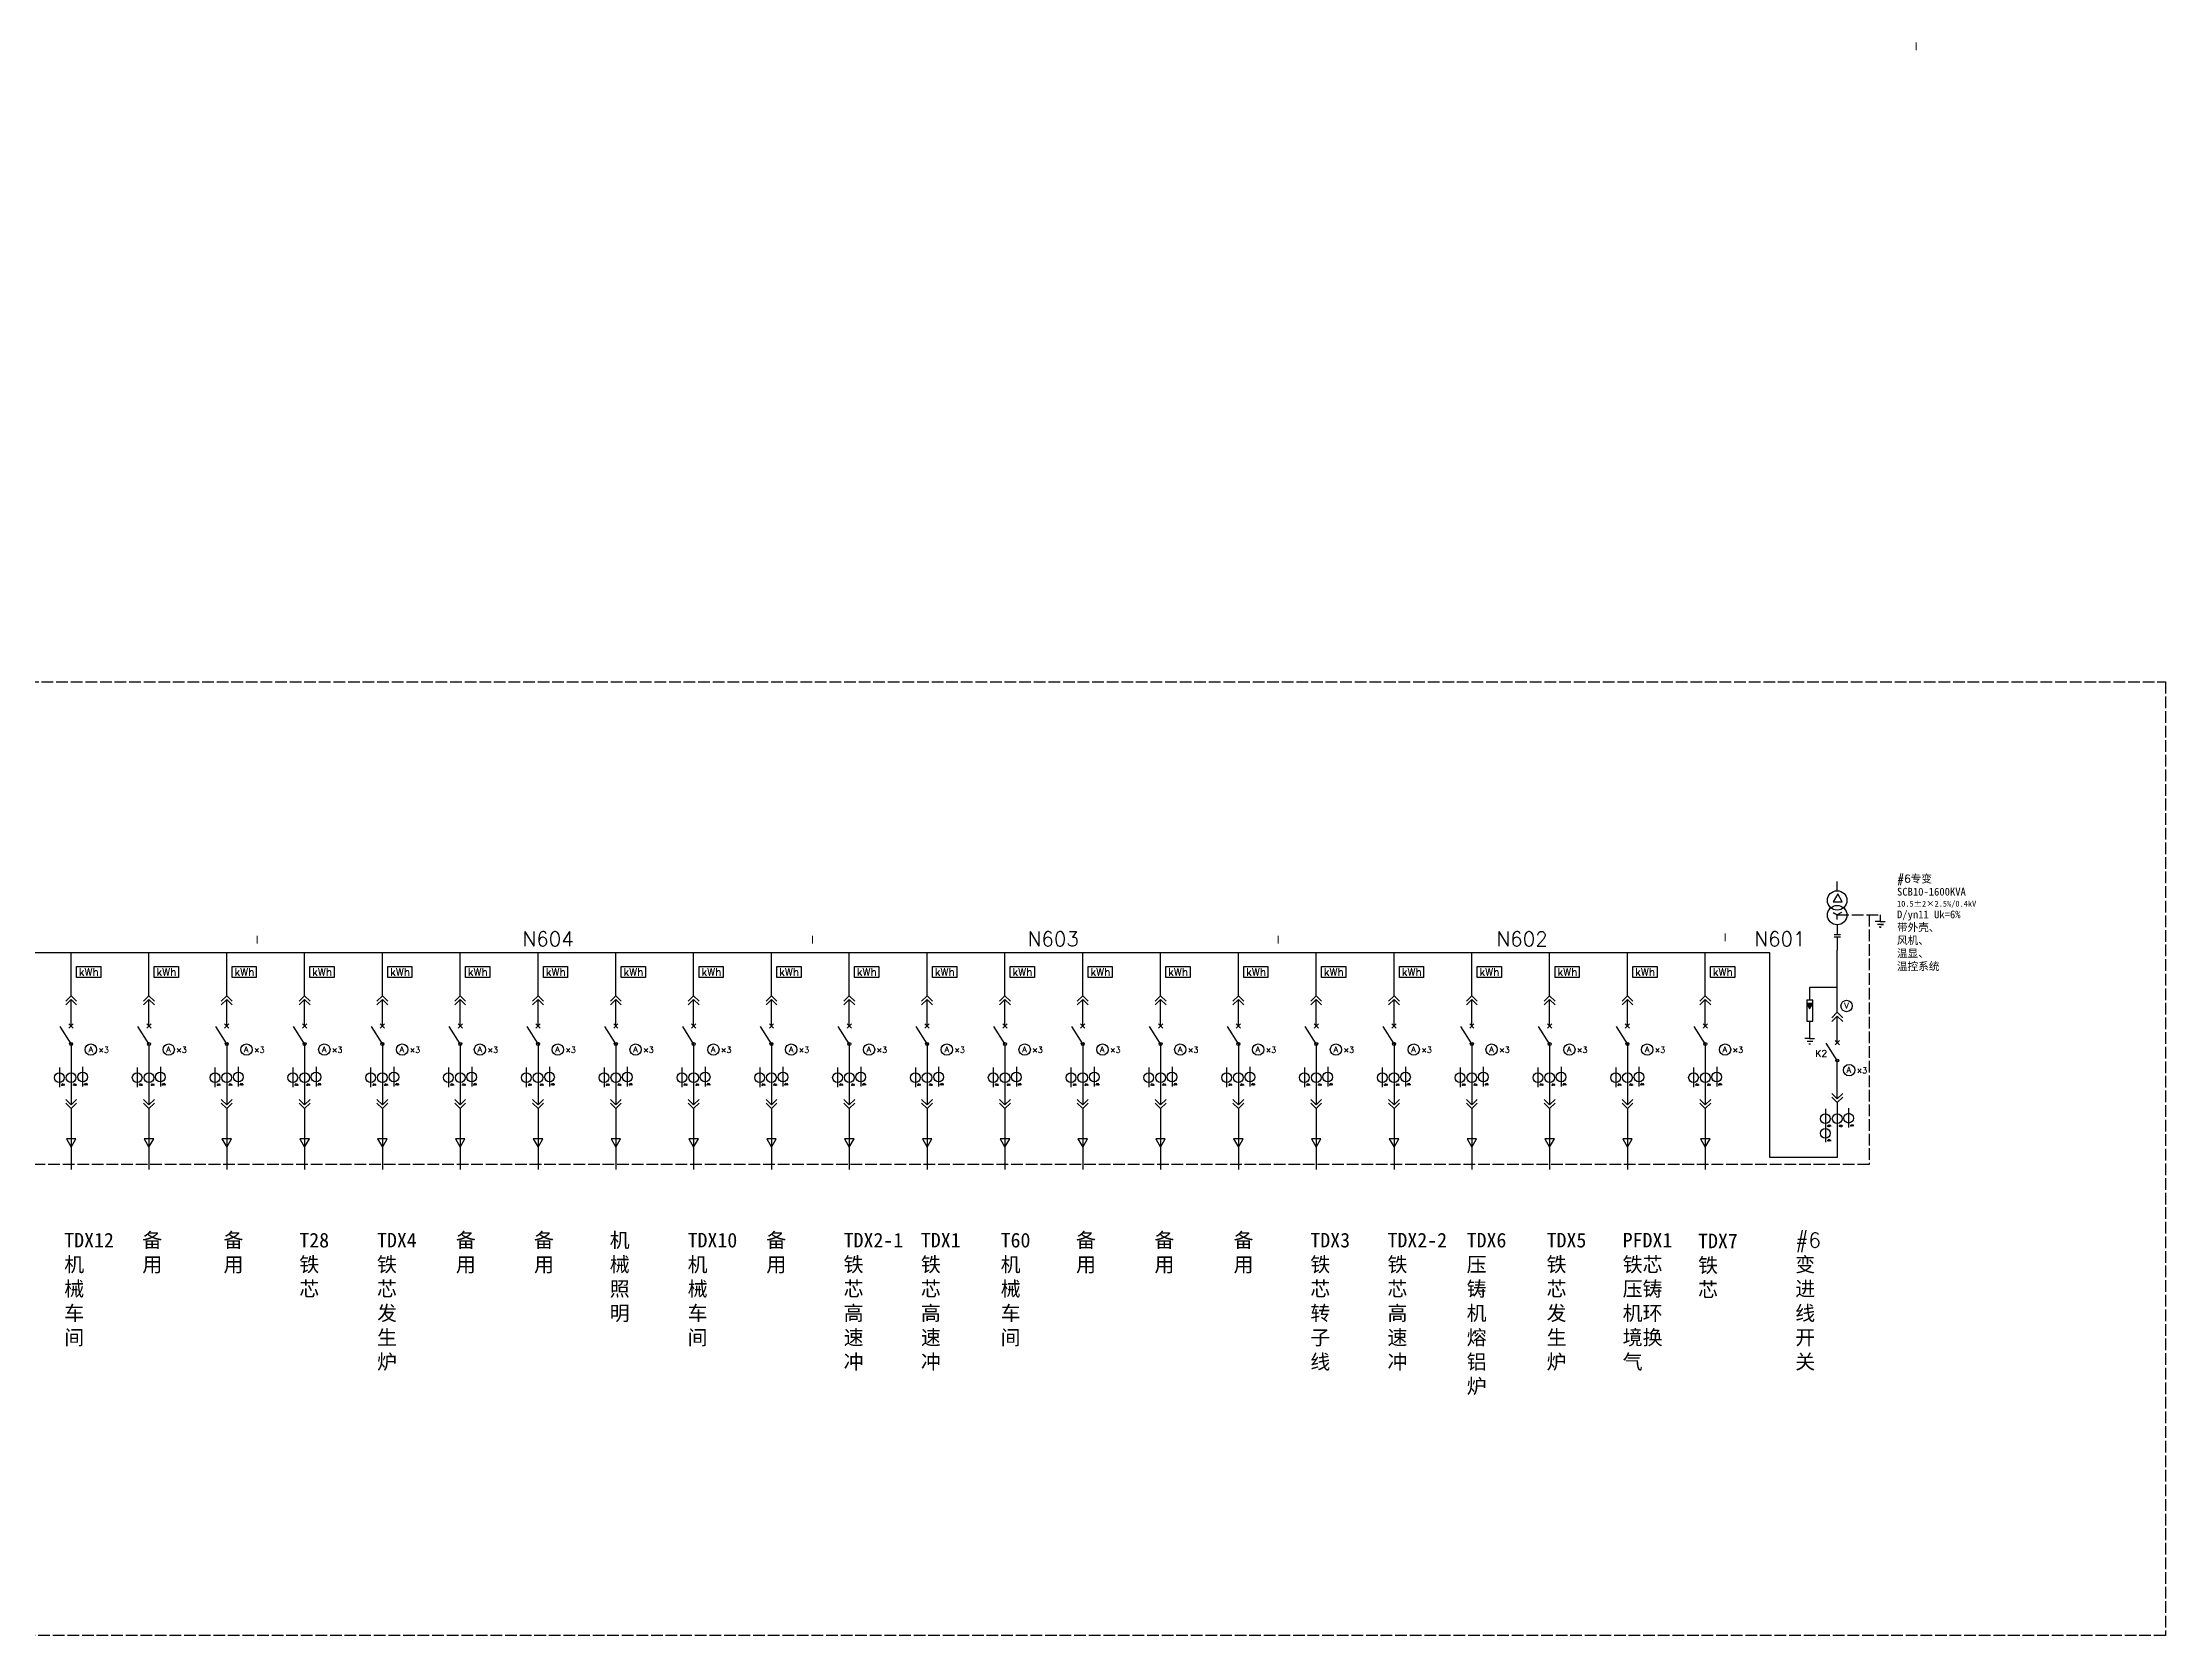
# Model space of a CAD drawing. Header units: millimetres. Extents: x 238 to 4491, y 504 to 2142.
# Drawn here: x 2309 to 4491, y 504 to 2142 of the extents above; entities that cross this region are included whole.
import ezdxf

# ---------------------------------------------------------------- set-up
doc = ezdxf.new("R2010")
doc.units = ezdxf.units.MM
doc.linetypes.add('ACAD_ISO02W100', pattern=[15, 12, -3])
doc.layers.add('图层1', color=7, linetype='ACAD_ISO02W100')
doc.styles.get("Standard").update_dxf_attribs({"font": 'txt', "bigfont": 'gbcbig.shx'})

# ---------------------------------------------------------------- blocks, each defined once
blk = doc.blocks.new('211')
for p, q in [((941.7, 310.6), (941.7, 354.8)), ((1021.7, 310.6), (1021.7, 354.8)), ((941.7, 310.6), (936.1, 305)), ((941.7, 306.9), (936.1, 301.2)), ((947.3, 305), (941.7, 310.6)), ((947.3, 301.2), (941.7, 306.9)), ((941.7, 279.5), (941.7, 306.9)), ((1021.7, 310.6), (1016.1, 305)), ((1021.7, 306.9), (1016.1, 301.2)), ((1027.3, 305), (1021.7, 310.6)), ((1027.3, 301.2), (1021.7, 306.9)), ((1021.7, 279.5), (1021.7, 306.9)), ((941.7, 261.1), (930.4, 279.1)), ((939.5, 277.2), (943.9, 281.7)), ((939.5, 281.7), (943.9, 277.2)), ((1021.7, 261.1), (1010.4, 279.1)), ((1019.5, 277.2), (1023.9, 281.7)), ((1019.5, 281.7), (1023.9, 277.2)), ((941.7, 261.1), (941.7, 198.5)), ((1021.7, 261.1), (1021.7, 198.5)), ((929.6, 236.8), (929.6, 216.6)), ((931.4, 219.1), (935.4, 219.1)), ((932.6, 220.3), (932.1, 218)), ((934.2, 220.2), (933.6, 217.9)), ((943.5, 219.1), (947.5, 219.1)), ((944.7, 220.3), (944.2, 218)), ((946.3, 220.2), (945.7, 217.9)), ((953.5, 237.5), (953.5, 217.4)), ((954.9, 219.5), (958.9, 219.5)), ((956.1, 220.7), (955.6, 218.4)), ((957.7, 220.6), (957.1, 218.3)), ((1009.6, 236.8), (1009.6, 216.6)), ((1011.4, 219.1), (1015.4, 219.1)), ((1012.6, 220.3), (1012.1, 218)), ((1014.2, 220.2), (1013.6, 217.9)), ((1023.5, 219.1), (1027.5, 219.1)), ((1024.7, 220.3), (1024.2, 218)), ((1026.3, 220.2), (1025.7, 217.9)), ((1033.5, 237.5), (1033.5, 217.4)), ((1034.9, 219.5), (1038.9, 219.5)), ((1036.1, 220.7), (1035.6, 218.4)), ((1037.7, 220.6), (1037.1, 218.3)), ((936.1, 204.1), (941.7, 198.5)), ((936.1, 200.3), (941.7, 194.7)), ((941.7, 198.5), (947.3, 204.1)), ((941.7, 194.7), (947.3, 200.3)), ((1016.1, 204.1), (1021.7, 198.5)), ((1016.1, 200.3), (1021.7, 194.7)), ((1021.7, 198.5), (1027.3, 204.1)), ((1021.7, 194.7), (1027.3, 200.3)), ((941.7, 194.7), (941.7, 132.2)), ((1021.7, 194.7), (1021.7, 132.2))]:
    blk.add_line(p, q)
for points in [[(947.2, 340.8), (972.1, 340.8), (972.1, 329.5), (947.2, 329.5)], [(1027.2, 340.8), (1052.1, 340.8), (1052.1, 329.5), (1027.2, 329.5)], [(941.7, 154.9), (946.6, 163.4), (936.8, 163.4)], [(1021.7, 154.9), (1026.6, 163.4), (1016.8, 163.4)]]:
    blk.add_lwpolyline(points, close=True)
for centre, radius in [((941.7, 261.1), 1.56), ((1021.7, 261.1), 1.56), ((962, 255.3), 5.84), ((1042, 255.3), 5.84), ((929.6, 226.5), 5), ((941.7, 226.5), 5), ((941.7, 226.5), 5), ((953.5, 227.1), 5), ((1009.6, 226.5), 5), ((1021.7, 226.5), 5), ((1021.7, 226.5), 5), ((1033.5, 227.1), 5)]:
    blk.add_circle(centre, radius)
at = {"attachment_point": 1}
for s, width, insert, char_height in [('kWh', 24.597, (949.6, 339.1), 8), ('kWh', 24.597, (1029.6, 339.1), 8), ('A', 6.379, (959.5, 258.6), 6), ('×3', 12.204, (969.8, 258), 6), ('A', 6.379, (1039.5, 258.6), 6), ('×3', 12.204, (1049.8, 258), 6)]:
    blk.add_mtext_dynamic_manual_height_columns(s, width=width, gutter_width=12.5, heights=[0], dxfattribs=dict(at, insert=insert, char_height=char_height))

msp = doc.modelspace()

# ---------------------------------------------------------------- hatches: boundary and pattern name
msp.add_hatch(color=256).paths.add_polyline_path([(4122.4, 1154), (4122.4, 1154), (4125.4, 1148.7), (4128.5, 1154)])

# ---------------------------------------------------------------- linework, layer by layer
for p, q in [((4153.7, 1270), (4153.7, 1279.4)), ((4149.5, 1247.7), (4153.7, 1245.2)), ((4158, 1247.7), (4153.7, 1245.2)), ((4153.7, 1240.3), (4153.7, 1245.2)), ((4197.9, 1245.2), (4197.9, 1238.4)), ((4157, 1224.6), (4150.5, 1224.6)), ((4153.7, 1234.9), (4153.7, 1224.6)), ((4197.9, 1238.4), (4192.9, 1238.4)), ((4201.2, 1235.3), (4195.2, 1235.3)), ((4198.9, 1232.5), (4196.9, 1232.5)), ((4197.9, 1238.4), (4202.9, 1238.4)), ((4197.9, 1232.5), (4198.9, 1232.5)), ((4198.2, 1235.3), (4201.2, 1235.3)), ((4084.5, 1206.2), (492.3, 1206.2)), ((4084.5, 995.9), (4084.5, 1206.2)), ((4157, 1222.2), (4150.5, 1222.2)), ((4153.7, 1222.2), (4153.7, 1208.9)), ((4153.7, 1192.4), (4153.7, 1208.9)), ((4153.7, 1145), (4153.7, 1192.4)), ((4122.4, 1157.7), (4122.4, 1135.9)), ((4128.5, 1157.5), (4122.4, 1157.5)), ((4125.4, 1170.5), (4125.4, 1157.5)), ((4153.7, 1170.5), (4125.4, 1170.5)), ((4128.5, 1135.9), (4128.5, 1157.5)), ((4122.4, 1135.9), (4128.5, 1135.9)), ((4125.4, 1135.9), (4125.4, 1118.1)), ((4153.7, 1145), (4148.1, 1139.3)), ((4153.7, 1141.2), (4148.1, 1135.6)), ((4159.4, 1139.3), (4153.7, 1145)), ((4159.4, 1135.6), (4153.7, 1141.2)), ((4153.7, 1113.8), (4153.7, 1141.2)), ((4125.4, 1118.1), (4120.4, 1118.1)), ((4128.7, 1115), (4122.7, 1115)), ((4125.4, 1118.1), (4130.4, 1118.1)), ((4153.7, 1095.4), (4142.4, 1113.4)), ((4151.5, 1111.6), (4156, 1116)), ((4151.5, 1116), (4156, 1111.6)), ((4126.4, 1112.2), (4124.4, 1112.2)), ((4153.7, 1055.9), (4153.7, 1095.4)), ((4148.1, 1061.6), (4153.7, 1055.9)), ((4148.1, 1057.8), (4153.7, 1052.2)), ((4153.7, 1055.9), (4159.4, 1061.6)), ((4153.7, 1052.2), (4159.4, 1057.8)), ((4153.7, 1052.2), (4153.7, 995.9)), ((4141.6, 1045.9), (4141.6, 1025.7)), ((4143.4, 1028.2), (4147.4, 1028.2)), ((4144.6, 1029.4), (4144.1, 1027.1)), ((4146.2, 1029.4), (4145.6, 1027.1)), ((4155.5, 1028.2), (4159.5, 1028.2)), ((4156.7, 1029.4), (4156.2, 1027.1)), ((4158.3, 1029.4), (4157.8, 1027.1)), ((4165.5, 1046.6), (4165.5, 1026.5)), ((4166.9, 1028.6), (4170.9, 1028.6)), ((4168.1, 1029.8), (4167.6, 1027.5)), ((4169.7, 1029.8), (4169.2, 1027.5)), ((4141.6, 1025.7), (4141.6, 1011.4)), ((4143.4, 1013.3), (4147.4, 1013.3)), ((4144.6, 1014.5), (4144.1, 1012.2)), ((4146.2, 1014.4), (4145.6, 1012.1)), ((4153.7, 995.9), (4084.5, 995.9))]:
    msp.add_line(p, q)
at = {"linetype": 'ACAD_ISO02W100'}
for p, q in [((4186.5, 1245.2), (4186.5, 988.4)), ((4186.5, 988.4), (621.9, 988.4))]:
    msp.add_line(p, q, dxfattribs=at)
at = {"color": 3, "linetype": 'ACAD_ISO02W100'}
msp.add_lwpolyline([(237.8, 1484.6), (4491.3, 1484.6), (4491.3, 504.4), (237.8, 504.4)], close=True, dxfattribs=at)
for points in [[(4154.3, 1266.7), (4149.6, 1258.6), (4158.9, 1258.6)], [(4125.4, 1148.7), (4128.5, 1154), (4122.4, 1154)]]:
    msp.add_lwpolyline(points, close=True)
for centre, radius in [((4153.7, 1260), 10), ((4153.7, 1244.9), 10), ((4163.4, 1151.5), 5.84), ((4153.7, 1095.4), 1.56), ((4166, 1085.6), 5.84), ((4141.6, 1035.6), 5), ((4153.7, 1035.6), 5), ((4153.7, 1035.6), 5), ((4165.5, 1036.2), 5), ((4141.6, 1020.7), 5)]:
    msp.add_circle(centre, radius)
at = {"layer": '图层1'}
msp.add_line((4153.7, 1245.2), (4197.9, 1245.2), dxfattribs=at)

# ---------------------------------------------------------------- block references
for p in [(1396.4, 851.4), (1476.4, 851.4), (1636.4, 851.4), (1796.4, 851.4), (1876.4, 851.4), (2036.4, 851.4), (2196.4, 851.4), (2276.4, 851.4), (2436.4, 851.4), (2596.4, 851.4), (2676.4, 851.4), (2836.4, 851.4), (2996.4, 851.4)]:
    msp.add_blockref('211', p)

# ---------------------------------------------------------------- texts
at = {"linetype": 'ACAD_ISO02W100', "attachment_point": 1}
for s, width, insert, char_height in [('I', 12.1, (4233.4, 2141.9), 8), ('I', 12.1, (2527.9, 1223.6), 8), ('N604', 44.161, (2802.1, 1227.9), 15), ('I', 12.1, (3098.9, 1223.6), 8), ('N603', 44.161, (3321.4, 1227.9), 15), ('I', 12.1, (3577.6, 1223.6), 8), ('N602', 44.161, (3803.4, 1227.9), 15), ('I', 12.1, (4037.2, 1226), 8), ('N601', 44.161, (4068.5, 1227.9), 15)]:
    msp.add_mtext_dynamic_manual_height_columns(s, width=width, gutter_width=12.5, heights=[0], dxfattribs=dict(at, insert=insert, char_height=char_height))
at = {"attachment_point": 1}
for s, width, insert, char_height in [('#6{\\fSimSun|b0|i0|c134|p2;专变 SCB10-1600KVA \\P\\H0.75x;10.5±2×2.5%/0.4kV \\H1.3333x;D/yn11 Uk=6%\\P带外壳、\\P风机、\\P温显、\\P温控系统}', 93.412, (4215.2, 1286.3), 8), ('V', 6.379, (4160.9, 1154.9), 6), ('K2', 14.087, (4131.2, 1106.2), 7), ('A', 6.379, (4163.4, 1088.9), 6), ('×3', 12.204, (4173.8, 1088.3), 6)]:
    msp.add_mtext_dynamic_manual_height_columns(s, width=width, gutter_width=12.5, heights=[0], dxfattribs=dict(at, insert=insert, char_height=char_height))
at = {"layer": '图层1', "char_height": 15, "attachment_point": 1}
for s, heights, insert in [('{\\fSimSun|b0|i0|c134|p2;TDX12\\P机\\P械\\P车\\P间}', [0], (2331, 918.3)), ('{\\fSimSun|b0|i0|c134|p2;备\\P用}', [0], (2411.3, 918.3)), ('{\\fSimSun|b0|i0|c134|p2;备\\P用}', [0], (2494.8, 918.3)), ('{\\fSimSun|b0|i0|c134|p2;备\\P用}', [0], (2733.7, 918.3)), ('{\\fSimSun|b0|i0|c134|p2;备\\P用}', [0], (2814, 918.3)), ('{\\fSimSun|b0|i0|c134|p2;TDX10\\P机\\P械\\P车\\P间}', [210.8], (2971.9, 918.3)), ('{\\fSimSun|b0|i0|c134|p2;备\\P用}', [0], (3052.8, 918.3)), ('{\\fSimSun|b0|i0|c134|p2;T60\\P机\\P械\\P车\\P间}', [0], (3293.7, 918.3)), ('{\\fSimSun|b0|i0|c134|p2;备\\P用}', [0], (3371.2, 918.3)), ('{\\fSimSun|b0|i0|c134|p2;备\\P用}', [0], (3451.8, 918.3)), ('{\\fSimSun|b0|i0|c134|p2;备\\P用}', [0], (3533.2, 918.3)), ('{\\fSimSun|b0|i0|c134|p2;TDX6压\\P铸\\P机\\P熔\\P铝\\P炉}', [0], (3772.8, 918.3)), ('{\\fSimSun|b0|i0|c134|p2;PFDX1铁芯压铸机环境换气}', [0], (3933.2, 918.3)), ('{\\fSimSun|b0|i0|c134|p2;TDX7铁\\P芯}', [0], (4010.7, 917.5))]:
    msp.add_mtext_dynamic_manual_height_columns(s, width=53.714, gutter_width=12.5, heights=heights, dxfattribs=dict(at, insert=insert))
at = {"layer": '图层1', "color": 3, "char_height": 15, "attachment_point": 1}
for s, insert in [('{\\fSimSun|b0|i0|c134|p2;T28\\P铁\\P芯}', (2572.7, 918.3)), ('{\\fSimSun|b0|i0|c134|p2;TDX3\\P铁\\P芯\\P转\\P子\\P线}', (3612.1, 918.3))]:
    msp.add_mtext_dynamic_manual_height_columns(s, width=53.714, gutter_width=12.5, heights=[0], dxfattribs=dict(at, insert=insert))
at = {"layer": '图层1', "color": 1, "char_height": 15, "attachment_point": 1}
for s, insert in [('{\\fSimSun|b0|i0|c134|p2;TDX4铁\\P芯\\P发\\P生\\P炉}', (2652.6, 918.3)), ('{\\fSimSun|b0|i0|c134|p2;机\\P械\\P照\\P明}', (2891.8, 918.3)), ('{\\fSimSun|b0|i0|c134|p2;TDX2-1\\P铁\\P芯\\P高\\P速\\P冲}', (3132.3, 918.3)), ('{\\fSimSun|b0|i0|c134|p2;TDX1\\P铁\\P芯\\P高\\P速\\P冲}', (3211.7, 918.3)), ('{\\fSimSun|b0|i0|c134|p2;TDX2-2\\P铁\\P芯\\P高\\P速\\P冲}', (3691.4, 918.3)), ('{\\fSimSun|b0|i0|c134|p2;TDX5铁\\P芯\\P发\\P生\\P炉}', (3855, 918.3))]:
    msp.add_mtext_dynamic_manual_height_columns(s, width=53.714, gutter_width=12.5, heights=[0], dxfattribs=dict(at, insert=insert))
at = {"layer": '图层1', "color": 2, "insert": (4110.6, 918.3), "char_height": 15, "attachment_point": 1}
msp.add_mtext_dynamic_manual_height_columns('#6\\P{\\fSimSun|b0|i0|c134|p2;变\\P进\\P线\\P开\\P关}', width=53.714, gutter_width=12.5, heights=[0], dxfattribs=at)

doc.saveas('drawing.dxf')
